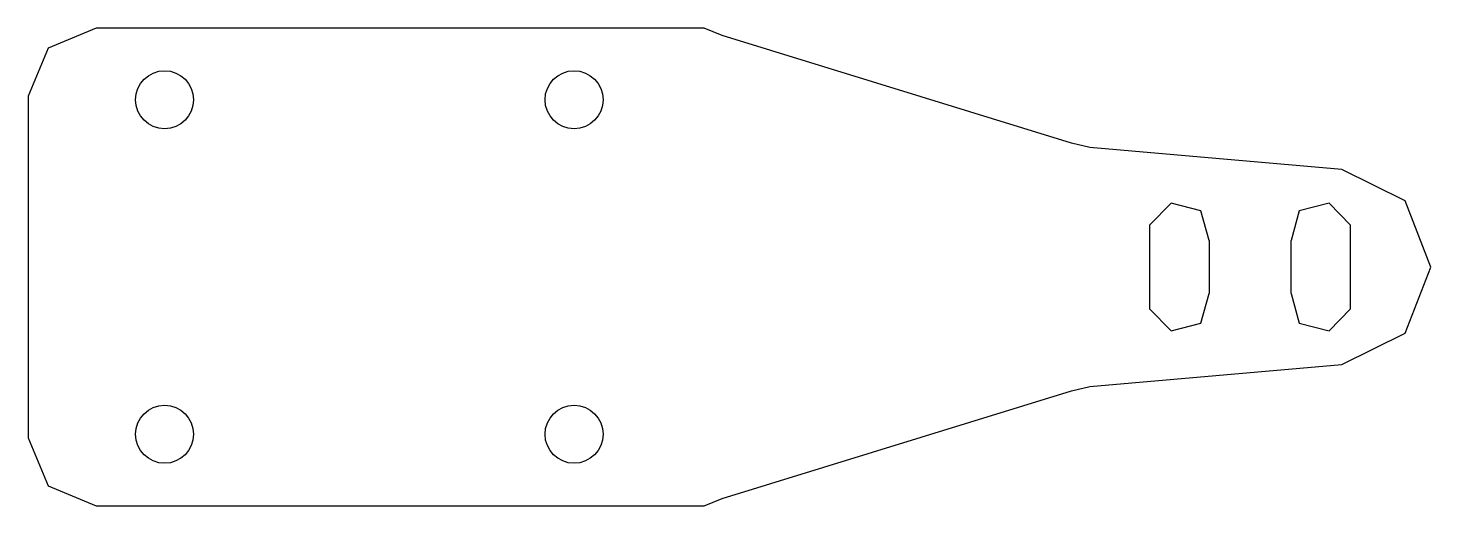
# Model space of a CAD drawing. Extents: x 0 to 206, y 0 to 70.
import ezdxf

# ---------------------------------------------------------------- set-up
doc = ezdxf.new("R2010")
doc.units = 0
doc.layers.add('WHITE', color=7, linetype='CONTINUOUS')

msp = doc.modelspace()

# ---------------------------------------------------------------- linework, layer by layer
for p, q in [((10, 70), (2.93, 67.07)), ((2.93, 67.07), (0, 60)), ((201.78, 44.68), (192.47, 49.27)), ((167.48, 44.34), (164.32, 41.12)), ((171.83, 43.21), (167.48, 44.34)), ((173.04, 38.87), (171.83, 43.21)), ((186.26, 43.21), (185.05, 38.87)), ((190.61, 44.34), (186.26, 43.21)), ((193.77, 41.12), (190.61, 44.34)), ((205.55, 35), (201.78, 44.68)), ((164.32, 41.12), (164.32, 28.88)), ((193.77, 28.88), (193.77, 41.12)), ((173.04, 38.87), (173.04, 31.12)), ((185.05, 31.12), (185.05, 38.87)), ((201.78, 25.32), (205.55, 35)), ((171.83, 26.79), (173.04, 31.12)), ((185.05, 31.12), (186.26, 26.79)), ((164.32, 28.88), (167.48, 25.66)), ((190.61, 25.66), (193.77, 28.88)), ((167.48, 25.66), (171.83, 26.79)), ((186.26, 26.79), (190.61, 25.66)), ((192.47, 20.73), (201.78, 25.32)), ((0, 10), (2.93, 2.93)), ((2.93, 2.93), (10, 0))]:
    msp.add_line(p, q)
at = {"layer": 'WHITE', "linetype": 'CONTINUOUS'}
for p, q in [((99.04, 70), (10, 70)), ((101.71, 68.89), (99.04, 70)), ((152.87, 53.12), (101.71, 68.89)), ((0, 60), (0, 10)), ((155.55, 52.5), (152.87, 53.12)), ((192.47, 49.27), (155.55, 52.5)), ((155.55, 17.5), (192.47, 20.73)), ((101.71, 1.11), (152.87, 16.88)), ((152.87, 16.88), (155.55, 17.5)), ((10, 0), (99.04, 0)), ((99.04, 0), (101.71, 1.11))]:
    msp.add_line(p, q, dxfattribs=at)
for centre in [(20, 59.5), (80, 59.5), (20, 10.5), (80, 10.5)]:
    msp.add_circle(centre, 4.25, dxfattribs=at)

doc.saveas('drawing.dxf')
